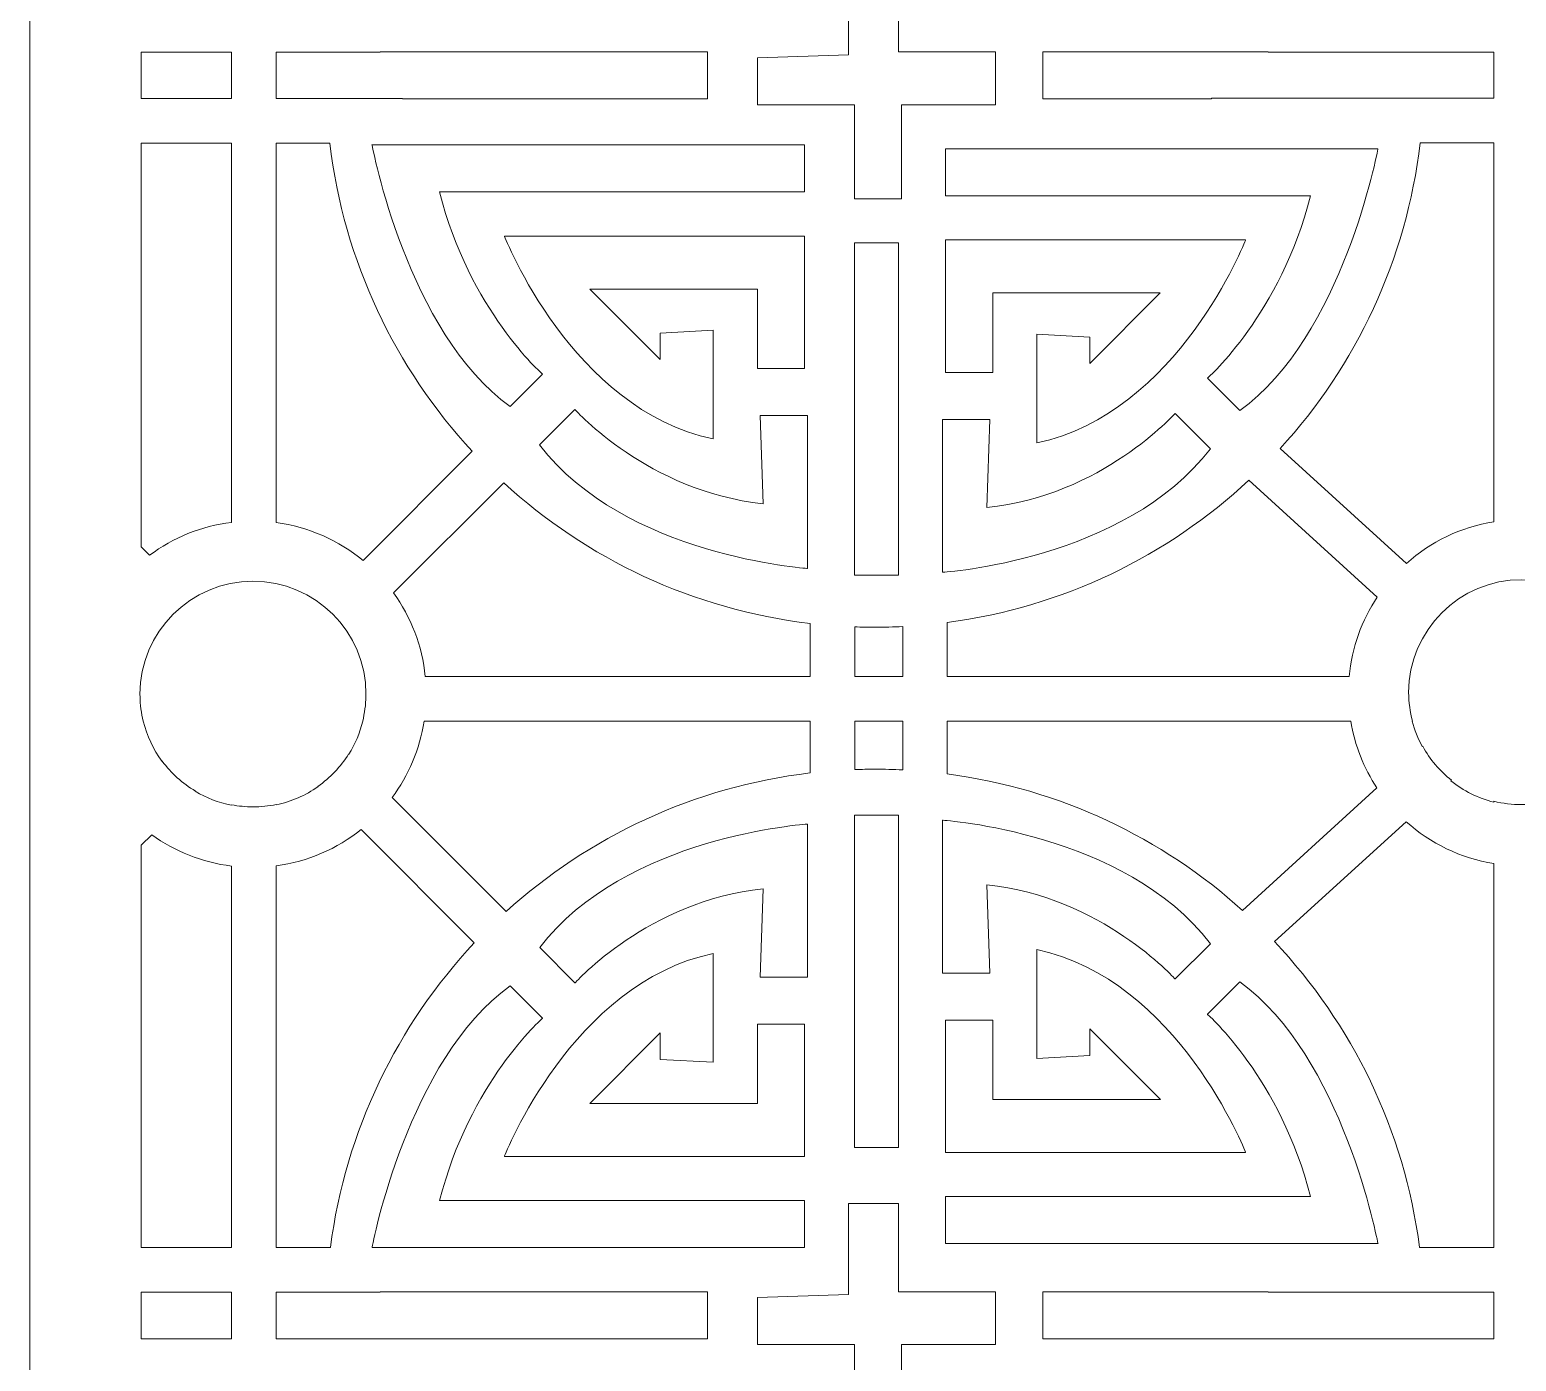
# Model space of a CAD drawing. Header units: centimetres. Extents: x -9.8 to 9.8, y -11.2 to 9.5.
# Drawn here: x -9.779 to -5.159, y -1.012 to 3.127 of the extents above; entities that cross this region are included whole.
import ezdxf

# ---------------------------------------------------------------- set-up
doc = ezdxf.new("R2010")
doc.units = ezdxf.units.CM
doc.header["$MEASUREMENT"] = 0
doc.layers.add('layer 1', color=7, linetype='Continuous')

msp = doc.modelspace()

# ---------------------------------------------------------------- linework, layer by layer
at = {"layer": 'layer 1', "color": 177, "lineweight": 9}
for points, knots in [([(-9.77912, 9.45925), (-9.77912, 9.45925), (-0.53922, 9.45925), (-0.53922, 9.45925), (-0.53922, 9.45925), (-0.53922, 9.45925), (-0.53922, -11.21502), (-0.53922, -11.21502), (-0.53922, -11.21502), (-0.53922, -11.21502), (-9.77912, -11.21502), (-9.77912, -11.21502), (-9.77912, -11.21502), (-9.77912, -11.21502), (-9.77912, 9.45925), (-9.77912, 9.45925)], [0, 0, 0, 0, 0.2, 0.2, 0.2, 0.2, 0.4, 0.4, 0.4, 0.4, 0.6, 0.6, 0.6, 0.6, 1, 1, 1, 1]), ([(-7.06988, 2.60166), (-7.06988, 2.60166), (-7.21612, 2.60166), (-7.21612, 2.60166), (-7.21612, 2.60166), (-7.21612, 2.60166), (-7.21612, 2.89421), (-7.21612, 2.89421), (-7.21612, 2.89421), (-7.21612, 2.89421), (-7.51778, 2.89421), (-7.51778, 2.89421), (-7.51778, 2.89421), (-7.51778, 2.89421), (-7.51778, 3.04045), (-7.51778, 3.04045), (-7.51778, 3.04045), (-7.51778, 3.04045), (-7.23441, 3.04962), (-7.23441, 3.04962), (-7.23441, 3.04962), (-7.23441, 3.04962), (-7.23441, 3.33302), (-7.23441, 3.33302), (-7.23441, 3.33302), (-7.23441, 3.33302), (-7.079, 3.33302), (-7.079, 3.33302), (-7.079, 3.33302), (-7.079, 3.33302), (-7.079, 3.05878), (-7.079, 3.05878), (-7.079, 3.05878), (-7.079, 3.05878), (-6.77734, 3.05878), (-6.77734, 3.05878), (-6.77734, 3.05878), (-6.77734, 3.05878), (-6.77734, 2.89421), (-6.77734, 2.89421), (-6.77734, 2.89421), (-6.77734, 2.89421), (-7.06988, 2.89421), (-7.06988, 2.89421), (-7.06988, 2.89421), (-7.06988, 2.89421), (-7.06988, 2.60166), (-7.06988, 2.60166)], [0, 0, 0, 0, 0.0769231, 0.0769231, 0.0769231, 0.0769231, 0.1538462, 0.1538462, 0.1538462, 0.1538462, 0.2307692, 0.2307692, 0.2307692, 0.2307692, 0.3076923, 0.3076923, 0.3076923, 0.3076923, 0.3846154, 0.3846154, 0.3846154, 0.3846154, 0.4615385, 0.4615385, 0.4615385, 0.4615385, 0.5384615, 0.5384615, 0.5384615, 0.5384615, 0.6153846, 0.6153846, 0.6153846, 0.6153846, 0.6923077, 0.6923077, 0.6923077, 0.6923077, 0.7692308, 0.7692308, 0.7692308, 0.7692308, 0.8461538, 0.8461538, 0.8461538, 0.8461538, 1, 1, 1, 1]), ([(-9.15184, 2.91317), (-9.15184, 2.91317), (-9.15184, 3.05756), (-9.15184, 3.05756), (-9.15184, 3.05756), (-9.15184, 3.05756), (-9.43263, 3.05756), (-9.43263, 3.05756), (-9.43263, 3.05756), (-9.43263, 3.05756), (-9.43263, 2.91317), (-9.43263, 2.91317), (-9.43263, 2.91317), (-9.43263, 2.91317), (-9.15184, 2.91317), (-9.15184, 2.91317)], [0, 0, 0, 0, 0.2, 0.2, 0.2, 0.2, 0.4, 0.4, 0.4, 0.4, 0.6, 0.6, 0.6, 0.6, 1, 1, 1, 1]), ([(-9.01325, 3.05756), (-9.01325, 3.05756), (-9.01325, 2.91317), (-9.01325, 2.91317), (-9.01325, 2.91317), (-9.01325, 2.91317), (-8.62054, 2.91317), (-8.62054, 2.91317), (-8.62054, 2.91317), (-8.62054, 2.91317), (-8.62054, 2.91247), (-8.62054, 2.91247), (-8.62054, 2.91247), (-8.62054, 2.91247), (-7.6732, 2.91247), (-7.6732, 2.91247), (-7.6732, 2.91247), (-7.6732, 2.91247), (-7.6732, 3.05878), (-7.6732, 3.05878), (-7.6732, 3.05878), (-7.6732, 3.05878), (-8.68954, 3.05878), (-8.68954, 3.05878), (-8.68954, 3.05878), (-8.68954, 3.05878), (-8.68954, 3.05756), (-8.68954, 3.05756), (-8.68954, 3.05756), (-8.68954, 3.05756), (-9.01325, 3.05756), (-9.01325, 3.05756)], [0, 0, 0, 0, 0.1111111, 0.1111111, 0.1111111, 0.1111111, 0.2222222, 0.2222222, 0.2222222, 0.2222222, 0.3333333, 0.3333333, 0.3333333, 0.3333333, 0.4444444, 0.4444444, 0.4444444, 0.4444444, 0.5555556, 0.5555556, 0.5555556, 0.5555556, 0.6666667, 0.6666667, 0.6666667, 0.6666667, 0.7777778, 0.7777778, 0.7777778, 0.7777778, 1, 1, 1, 1]), ([(-5.22847, 2.91432), (-5.22847, 2.91432), (-5.22847, 3.05756), (-5.22847, 3.05756), (-5.22847, 3.05756), (-5.22847, 3.05756), (-5.93068, 3.05756), (-5.93068, 3.05756), (-5.93068, 3.05756), (-5.93068, 3.05756), (-5.93068, 3.05878), (-5.93068, 3.05878), (-5.93068, 3.05878), (-5.93068, 3.05878), (-6.63105, 3.05878), (-6.63105, 3.05878), (-6.63105, 3.05878), (-6.63105, 3.05878), (-6.63105, 2.91247), (-6.63105, 2.91247), (-6.63105, 2.91247), (-6.63105, 2.91247), (-6.10641, 2.91247), (-6.10641, 2.91247), (-6.10641, 2.91247), (-6.10641, 2.91247), (-6.10641, 2.91432), (-6.10641, 2.91432), (-6.10641, 2.91432), (-6.10641, 2.91432), (-5.22847, 2.91432), (-5.22847, 2.91432)], [0, 0, 0, 0, 0.1111111, 0.1111111, 0.1111111, 0.1111111, 0.2222222, 0.2222222, 0.2222222, 0.2222222, 0.3333333, 0.3333333, 0.3333333, 0.3333333, 0.4444444, 0.4444444, 0.4444444, 0.4444444, 0.5555556, 0.5555556, 0.5555556, 0.5555556, 0.6666667, 0.6666667, 0.6666667, 0.6666667, 0.7777778, 0.7777778, 0.7777778, 0.7777778, 1, 1, 1, 1]), ([(-9.40638, 1.49386), (-9.33352, 1.54809), (-9.24648, 1.58433), (-9.15184, 1.59601), (-9.15184, 1.59601), (-9.15184, 1.59601), (-9.15184, 2.77457), (-9.15184, 2.77457), (-9.15184, 2.77457), (-9.15184, 2.77457), (-9.43263, 2.77457), (-9.43263, 2.77457), (-9.43263, 2.77457), (-9.43263, 2.77457), (-9.43263, 1.5201), (-9.43263, 1.5201), (-9.43263, 1.5201), (-9.43263, 1.5201), (-9.40638, 1.49386), (-9.40638, 1.49386)], [0, 0, 0, 0, 0.1666667, 0.1666667, 0.1666667, 0.1666667, 0.3333333, 0.3333333, 0.3333333, 0.3333333, 0.5, 0.5, 0.5, 0.5, 0.6666667, 0.6666667, 0.6666667, 0.6666667, 1, 1, 1, 1]), ([(-9.01325, 1.5953), (-8.91155, 1.58169), (-8.81881, 1.53972), (-8.74331, 1.47754), (-8.74331, 1.47754), (-8.74331, 1.47754), (-8.40386, 1.817), (-8.40386, 1.817), (-8.40386, 1.817), (-8.64275, 2.07495), (-8.80294, 2.40686), (-8.8463, 2.77457), (-8.8463, 2.77457), (-8.8463, 2.77457), (-9.01325, 2.77457), (-9.01325, 2.77457), (-9.01325, 2.77457), (-9.01325, 2.77457), (-9.01325, 1.5953), (-9.01325, 1.5953)], [0, 0, 0, 0, 0.1666667, 0.1666667, 0.1666667, 0.1666667, 0.3333333, 0.3333333, 0.3333333, 0.3333333, 0.5, 0.5, 0.5, 0.5, 0.6666667, 0.6666667, 0.6666667, 0.6666667, 1, 1, 1, 1]), ([(-5.50059, 1.46847), (-5.4257, 1.53526), (-5.33202, 1.58143), (-5.22847, 1.59807), (-5.22847, 1.59807), (-5.22847, 1.59807), (-5.22847, 2.77572), (-5.22847, 2.77572), (-5.22847, 2.77572), (-5.22847, 2.77572), (-5.45781, 2.77572), (-5.45781, 2.77572), (-5.45781, 2.77572), (-5.50048, 2.41166), (-5.6577, 2.08264), (-5.89245, 1.82569), (-5.89245, 1.82569), (-5.89245, 1.82569), (-5.50059, 1.46847), (-5.50059, 1.46847)], [0, 0, 0, 0, 0.1666667, 0.1666667, 0.1666667, 0.1666667, 0.3333333, 0.3333333, 0.3333333, 0.3333333, 0.5, 0.5, 0.5, 0.5, 0.6666667, 0.6666667, 0.6666667, 0.6666667, 1, 1, 1, 1]), ([(-8.7154, 2.76927), (-8.7154, 2.76927), (-7.3716, 2.76927), (-7.3716, 2.76927), (-7.3716, 2.76927), (-7.3716, 2.76927), (-7.3716, 2.62304), (-7.3716, 2.62304), (-7.3716, 2.62304), (-7.3716, 2.62304), (-8.50516, 2.62304), (-8.50516, 2.62304), (-8.50516, 2.62304), (-8.4137, 2.25735), (-8.18518, 2.05625), (-8.18518, 2.05625), (-8.18518, 2.05625), (-8.18518, 2.05625), (-8.28573, 1.95567), (-8.28573, 1.95567), (-8.28573, 1.95567), (-8.60567, 2.18423), (-8.7154, 2.76927), (-8.7154, 2.76927)], [0, 0, 0, 0, 0.1428571, 0.1428571, 0.1428571, 0.1428571, 0.2857143, 0.2857143, 0.2857143, 0.2857143, 0.4285714, 0.4285714, 0.4285714, 0.4285714, 0.5714286, 0.5714286, 0.5714286, 0.5714286, 0.7142857, 0.7142857, 0.7142857, 0.7142857, 1, 1, 1, 1]), ([(-6.01853, 1.94345), (-6.01853, 1.94345), (-6.1191, 2.04398), (-6.1191, 2.04398), (-6.1191, 2.04398), (-6.1191, 2.04398), (-5.89058, 2.24513), (-5.79915, 2.61077), (-5.79915, 2.61077), (-5.79915, 2.61077), (-6.93275, 2.61077), (-6.93275, 2.61077), (-6.93275, 2.61077), (-6.93275, 2.61077), (-6.93275, 2.75709), (-6.93275, 2.75709), (-6.93275, 2.75709), (-6.93275, 2.75709), (-5.58892, 2.75709), (-5.58892, 2.75709), (-5.58892, 2.75709), (-5.58892, 2.75709), (-5.69861, 2.17199), (-6.01853, 1.94345)], [0, 0, 0, 0, 0.1428571, 0.1428571, 0.1428571, 0.1428571, 0.2857143, 0.2857143, 0.2857143, 0.2857143, 0.4285714, 0.4285714, 0.4285714, 0.4285714, 0.5714286, 0.5714286, 0.5714286, 0.5714286, 0.7142857, 0.7142857, 0.7142857, 0.7142857, 1, 1, 1, 1]), ([(-8.03891, 2.32134), (-8.03891, 2.32134), (-7.81954, 2.10193), (-7.81954, 2.10193), (-7.81954, 2.10193), (-7.81954, 2.10193), (-7.81954, 2.18423), (-7.81954, 2.18423), (-7.81954, 2.18423), (-7.81954, 2.18423), (-7.65496, 2.19333), (-7.65496, 2.19333), (-7.65496, 2.19333), (-7.65496, 2.19333), (-7.65496, 1.8551), (-7.65496, 1.8551), (-7.65496, 1.8551), (-8.09375, 1.94654), (-8.30402, 2.48591), (-8.30402, 2.48591), (-8.30402, 2.48591), (-8.30402, 2.48591), (-7.3716, 2.48591), (-7.3716, 2.48591), (-7.3716, 2.48591), (-7.3716, 2.48591), (-7.3716, 2.07451), (-7.3716, 2.07451), (-7.3716, 2.07451), (-7.3716, 2.07451), (-7.51781, 2.07451), (-7.51781, 2.07451), (-7.51781, 2.07451), (-7.51781, 2.07451), (-7.51781, 2.32134), (-7.51781, 2.32134), (-7.51781, 2.32134), (-7.51781, 2.32134), (-8.03891, 2.32134), (-8.03891, 2.32134)], [0, 0, 0, 0, 0.0909091, 0.0909091, 0.0909091, 0.0909091, 0.1818182, 0.1818182, 0.1818182, 0.1818182, 0.2727273, 0.2727273, 0.2727273, 0.2727273, 0.3636364, 0.3636364, 0.3636364, 0.3636364, 0.4545455, 0.4545455, 0.4545455, 0.4545455, 0.5454545, 0.5454545, 0.5454545, 0.5454545, 0.6363636, 0.6363636, 0.6363636, 0.6363636, 0.7272727, 0.7272727, 0.7272727, 0.7272727, 0.8181818, 0.8181818, 0.8181818, 0.8181818, 1, 1, 1, 1]), ([(-7.079, 1.4315), (-7.079, 1.4315), (-7.21612, 1.4315), (-7.21612, 1.4315), (-7.21612, 1.4315), (-7.21612, 1.4315), (-7.21612, 2.46456), (-7.21612, 2.46456), (-7.21612, 2.46456), (-7.21612, 2.46456), (-7.079, 2.46456), (-7.079, 2.46456), (-7.079, 2.46456), (-7.079, 2.46456), (-7.079, 1.4315), (-7.079, 1.4315)], [0, 0, 0, 0, 0.2, 0.2, 0.2, 0.2, 0.4, 0.4, 0.4, 0.4, 0.6, 0.6, 0.6, 0.6, 1, 1, 1, 1]), ([(-6.26538, 2.30914), (-6.26538, 2.30914), (-6.78645, 2.30914), (-6.78645, 2.30914), (-6.78645, 2.30914), (-6.78645, 2.30914), (-6.78645, 2.06231), (-6.78645, 2.06231), (-6.78645, 2.06231), (-6.78645, 2.06231), (-6.93275, 2.06231), (-6.93275, 2.06231), (-6.93275, 2.06231), (-6.93275, 2.06231), (-6.93275, 2.47371), (-6.93275, 2.47371), (-6.93275, 2.47371), (-6.93275, 2.47371), (-6.00024, 2.47371), (-6.00024, 2.47371), (-6.00024, 2.47371), (-6.00024, 2.47371), (-6.21053, 1.93431), (-6.64935, 1.8429), (-6.64935, 1.8429), (-6.64935, 1.8429), (-6.64935, 2.18113), (-6.64935, 2.18113), (-6.64935, 2.18113), (-6.64935, 2.18113), (-6.48479, 2.17199), (-6.48479, 2.17199), (-6.48479, 2.17199), (-6.48479, 2.17199), (-6.48479, 2.08975), (-6.48479, 2.08975), (-6.48479, 2.08975), (-6.48479, 2.08975), (-6.26538, 2.30914), (-6.26538, 2.30914)], [0, 0, 0, 0, 0.0909091, 0.0909091, 0.0909091, 0.0909091, 0.1818182, 0.1818182, 0.1818182, 0.1818182, 0.2727273, 0.2727273, 0.2727273, 0.2727273, 0.3636364, 0.3636364, 0.3636364, 0.3636364, 0.4545455, 0.4545455, 0.4545455, 0.4545455, 0.5454545, 0.5454545, 0.5454545, 0.5454545, 0.6363636, 0.6363636, 0.6363636, 0.6363636, 0.7272727, 0.7272727, 0.7272727, 0.7272727, 0.8181818, 0.8181818, 0.8181818, 0.8181818, 1, 1, 1, 1]), ([(-7.36242, 1.45286), (-7.36242, 1.45286), (-7.92919, 1.48946), (-8.19433, 1.83684), (-8.19433, 1.83684), (-8.19433, 1.83684), (-8.08464, 1.94654), (-8.08464, 1.94654), (-8.08464, 1.94654), (-8.08464, 1.94654), (-7.85608, 1.69056), (-7.49954, 1.65402), (-7.49954, 1.65402), (-7.49954, 1.65402), (-7.50865, 1.92823), (-7.50865, 1.92823), (-7.50865, 1.92823), (-7.50865, 1.92823), (-7.36242, 1.92823), (-7.36242, 1.92823), (-7.36242, 1.92823), (-7.36242, 1.92823), (-7.36242, 1.45286), (-7.36242, 1.45286)], [0, 0, 0, 0, 0.1428571, 0.1428571, 0.1428571, 0.1428571, 0.2857143, 0.2857143, 0.2857143, 0.2857143, 0.4285714, 0.4285714, 0.4285714, 0.4285714, 0.5714286, 0.5714286, 0.5714286, 0.5714286, 0.7142857, 0.7142857, 0.7142857, 0.7142857, 1, 1, 1, 1]), ([(-6.94187, 1.44068), (-6.94187, 1.44068), (-6.94187, 1.91604), (-6.94187, 1.91604), (-6.94187, 1.91604), (-6.94187, 1.91604), (-6.79558, 1.91604), (-6.79558, 1.91604), (-6.79558, 1.91604), (-6.79558, 1.91604), (-6.80474, 1.64177), (-6.80474, 1.64177), (-6.80474, 1.64177), (-6.44824, 1.67833), (-6.21971, 1.93431), (-6.21971, 1.93431), (-6.21971, 1.93431), (-6.21971, 1.93431), (-6.10996, 1.82464), (-6.10996, 1.82464), (-6.10996, 1.82464), (-6.37509, 1.47724), (-6.94187, 1.44068), (-6.94187, 1.44068)], [0, 0, 0, 0, 0.1428571, 0.1428571, 0.1428571, 0.1428571, 0.2857143, 0.2857143, 0.2857143, 0.2857143, 0.4285714, 0.4285714, 0.4285714, 0.4285714, 0.5714286, 0.5714286, 0.5714286, 0.5714286, 0.7142857, 0.7142857, 0.7142857, 0.7142857, 1, 1, 1, 1]), ([(-8.64844, 1.37641), (-8.59466, 1.30189), (-8.55945, 1.21308), (-8.54967, 1.11676), (-8.54967, 1.11676), (-8.54967, 1.11676), (-7.35362, 1.11676), (-7.35362, 1.11676), (-7.35362, 1.11676), (-7.35362, 1.11676), (-7.35362, 1.28171), (-7.35362, 1.28171), (-7.35362, 1.28171), (-7.71877, 1.32468), (-8.04855, 1.48299), (-8.30566, 1.71918), (-8.30566, 1.71918), (-8.30566, 1.71918), (-8.64844, 1.37641), (-8.64844, 1.37641)], [0, 0, 0, 0, 0.1666667, 0.1666667, 0.1666667, 0.1666667, 0.3333333, 0.3333333, 0.3333333, 0.3333333, 0.5, 0.5, 0.5, 0.5, 0.6666667, 0.6666667, 0.6666667, 0.6666667, 1, 1, 1, 1]), ([(-5.67848, 1.11676), (-5.67009, 1.20748), (-5.63918, 1.29166), (-5.59141, 1.3637), (-5.59141, 1.3637), (-5.59141, 1.3637), (-5.99008, 1.72713), (-5.99008, 1.72713), (-5.99008, 1.72713), (-6.24299, 1.49166), (-6.56749, 1.33208), (-6.92742, 1.28471), (-6.92742, 1.28471), (-6.92742, 1.28471), (-6.92742, 1.11676), (-6.92742, 1.11676), (-6.92742, 1.11676), (-6.92742, 1.11676), (-5.67848, 1.11676), (-5.67848, 1.11676)], [0, 0, 0, 0, 0.1666667, 0.1666667, 0.1666667, 0.1666667, 0.3333333, 0.3333333, 0.3333333, 0.3333333, 0.5, 0.5, 0.5, 0.5, 0.6666667, 0.6666667, 0.6666667, 0.6666667, 1, 1, 1, 1]), ([(-9.08526, 1.41293), (-8.89139, 1.41293), (-8.73417, 1.25576), (-8.73406, 1.06192), (-8.73406, 1.06192), (-8.73406, 1.06192), (-8.73407, 1.06141), (-8.73407, 1.06141), (-8.73407, 1.06141), (-8.73407, 1.05942), (-8.73411, 1.05744), (-8.73414, 1.05546), (-8.73414, 1.05546), (-8.7347, 1.02886), (-8.73822, 1.003), (-8.74438, 0.97817), (-8.74438, 0.97817), (-8.74438, 0.97817), (-8.7441, 0.97817), (-8.7441, 0.97817), (-8.7441, 0.97817), (-8.75313, 0.9412), (-8.768, 0.90652), (-8.7877, 0.87517), (-8.7877, 0.87517), (-8.7877, 0.87517), (-8.78814, 0.87561), (-8.78814, 0.87561), (-8.78814, 0.87561), (-8.81306, 0.83614), (-8.84563, 0.80199), (-8.88376, 0.77523), (-8.88376, 0.77523), (-8.88376, 0.77523), (-8.88309, 0.77456), (-8.88309, 0.77456), (-8.88309, 0.77456), (-8.92151, 0.74746), (-8.96561, 0.72787), (-9.01325, 0.71794), (-9.01325, 0.71794), (-9.01325, 0.71794), (-9.01325, 0.71907), (-9.01325, 0.71907), (-9.01325, 0.71907), (-9.03649, 0.71422), (-9.06058, 0.71166), (-9.08526, 0.71166), (-9.08526, 0.71166), (-9.10803, 0.71166), (-9.13028, 0.71386), (-9.15184, 0.718), (-9.15184, 0.718), (-9.15184, 0.718), (-9.15184, 0.71686), (-9.15184, 0.71686), (-9.15184, 0.71686), (-9.19245, 0.72466), (-9.23058, 0.73944), (-9.26492, 0.75993), (-9.26492, 0.75993), (-9.26492, 0.75993), (-9.2642, 0.76065), (-9.2642, 0.76065), (-9.2642, 0.76065), (-9.30443, 0.78451), (-9.33949, 0.81618), (-9.36729, 0.85357), (-9.36729, 0.85357), (-9.36729, 0.85357), (-9.36776, 0.85309), (-9.36776, 0.85309), (-9.36776, 0.85309), (-9.39501, 0.88993), (-9.41523, 0.93228), (-9.42643, 0.97817), (-9.42643, 0.97817), (-9.42643, 0.97817), (-9.42616, 0.97817), (-9.42616, 0.97817), (-9.42616, 0.97817), (-9.43229, 1.00293), (-9.43582, 1.02872), (-9.43638, 1.05525), (-9.43638, 1.05525), (-9.43642, 1.05738), (-9.43646, 1.05951), (-9.43646, 1.06165), (-9.43646, 1.06165), (-9.43646, 1.06165), (-9.43646, 1.0618), (-9.43646, 1.0618), (-9.43646, 1.0618), (-9.43642, 1.2557), (-9.27917, 1.41293), (-9.08526, 1.41293)], [0, 0, 0, 0, 0.04, 0.04, 0.04, 0.04, 0.08, 0.08, 0.08, 0.08, 0.12, 0.12, 0.12, 0.12, 0.16, 0.16, 0.16, 0.16, 0.2, 0.2, 0.2, 0.2, 0.24, 0.24, 0.24, 0.24, 0.28, 0.28, 0.28, 0.28, 0.32, 0.32, 0.32, 0.32, 0.36, 0.36, 0.36, 0.36, 0.4, 0.4, 0.4, 0.4, 0.44, 0.44, 0.44, 0.44, 0.48, 0.48, 0.48, 0.48, 0.52, 0.52, 0.52, 0.52, 0.56, 0.56, 0.56, 0.56, 0.6, 0.6, 0.6, 0.6, 0.64, 0.64, 0.64, 0.64, 0.68, 0.68, 0.68, 0.68, 0.72, 0.72, 0.72, 0.72, 0.76, 0.76, 0.76, 0.76, 0.8, 0.8, 0.8, 0.8, 0.84, 0.84, 0.84, 0.84, 0.88, 0.88, 0.88, 0.88, 0.92, 0.92, 0.92, 0.92, 1, 1, 1, 1]), ([(-5.14245, 1.41776), (-4.94876, 1.41776), (-4.79165, 1.26089), (-4.79126, 1.06729), (-4.79126, 1.06729), (-4.79146, 1.03648), (-4.79565, 1.00661), (-4.80331, 0.97817), (-4.80331, 0.97817), (-4.80331, 0.97817), (-4.80248, 0.97817), (-4.80248, 0.97817), (-4.80248, 0.97817), (-4.81221, 0.9407), (-4.82796, 0.90566), (-4.84865, 0.87415), (-4.84865, 0.87415), (-4.84865, 0.87415), (-4.8499, 0.87529), (-4.8499, 0.87529), (-4.8499, 0.87529), (-4.87576, 0.83644), (-4.90916, 0.80303), (-4.94799, 0.77715), (-4.94799, 0.77715), (-4.94799, 0.77715), (-4.94605, 0.77538), (-4.94605, 0.77538), (-4.94605, 0.77538), (-4.98835, 0.7468), (-5.0372, 0.72719), (-5.08987, 0.71928), (-5.08987, 0.71928), (-5.08987, 0.71928), (-5.08987, 0.72233), (-5.08987, 0.72233), (-5.08987, 0.72233), (-5.10703, 0.71976), (-5.12458, 0.71841), (-5.14245, 0.71841), (-5.14245, 0.71841), (-5.17213, 0.71841), (-5.20095, 0.72211), (-5.22847, 0.72905), (-5.22847, 0.72905), (-5.22847, 0.72905), (-5.22847, 0.726), (-5.22847, 0.726), (-5.22847, 0.726), (-5.27807, 0.7385), (-5.32347, 0.76154), (-5.36216, 0.79261), (-5.36216, 0.79261), (-5.36216, 0.79261), (-5.36039, 0.79423), (-5.36039, 0.79423), (-5.36039, 0.79423), (-5.39683, 0.82311), (-5.42741, 0.85908), (-5.45004, 0.90005), (-5.45004, 0.90005), (-5.45004, 0.90005), (-5.45117, 0.89902), (-5.45117, 0.89902), (-5.45117, 0.89902), (-5.46463, 0.92375), (-5.47519, 0.95029), (-5.48242, 0.97817), (-5.48242, 0.97817), (-5.48242, 0.97817), (-5.4816, 0.97817), (-5.4816, 0.97817), (-5.4816, 0.97817), (-5.48924, 1.00658), (-5.49343, 1.03641), (-5.49364, 1.06718), (-5.49364, 1.06718), (-5.4933, 1.26083), (-5.33617, 1.41776), (-5.14245, 1.41776)], [0, 0, 0, 0, 0.047619, 0.047619, 0.047619, 0.047619, 0.0952381, 0.0952381, 0.0952381, 0.0952381, 0.1428571, 0.1428571, 0.1428571, 0.1428571, 0.1904762, 0.1904762, 0.1904762, 0.1904762, 0.2380952, 0.2380952, 0.2380952, 0.2380952, 0.2857143, 0.2857143, 0.2857143, 0.2857143, 0.3333333, 0.3333333, 0.3333333, 0.3333333, 0.3809524, 0.3809524, 0.3809524, 0.3809524, 0.4285714, 0.4285714, 0.4285714, 0.4285714, 0.4761905, 0.4761905, 0.4761905, 0.4761905, 0.5238095, 0.5238095, 0.5238095, 0.5238095, 0.5714286, 0.5714286, 0.5714286, 0.5714286, 0.6190476, 0.6190476, 0.6190476, 0.6190476, 0.6666667, 0.6666667, 0.6666667, 0.6666667, 0.7142857, 0.7142857, 0.7142857, 0.7142857, 0.7619048, 0.7619048, 0.7619048, 0.7619048, 0.8095238, 0.8095238, 0.8095238, 0.8095238, 0.8571429, 0.8571429, 0.8571429, 0.8571429, 0.9047619, 0.9047619, 0.9047619, 0.9047619, 1, 1, 1, 1]), ([(-7.21503, 1.11676), (-7.21503, 1.11676), (-7.06602, 1.11676), (-7.06602, 1.11676), (-7.06602, 1.11676), (-7.06602, 1.11676), (-7.06602, 1.27211), (-7.06602, 1.27211), (-7.06602, 1.27211), (-7.09454, 1.27069), (-7.12324, 1.26993), (-7.15212, 1.26993), (-7.15212, 1.26993), (-7.17319, 1.26993), (-7.19414, 1.27043), (-7.21503, 1.27118), (-7.21503, 1.27118), (-7.21503, 1.27118), (-7.21503, 1.11676), (-7.21503, 1.11676)], [0, 0, 0, 0, 0.1666667, 0.1666667, 0.1666667, 0.1666667, 0.3333333, 0.3333333, 0.3333333, 0.3333333, 0.5, 0.5, 0.5, 0.5, 0.6666667, 0.6666667, 0.6666667, 0.6666667, 1, 1, 1, 1]), ([(-8.55335, 0.97817), (-8.56709, 0.8901), (-8.60216, 0.80909), (-8.65314, 0.74061), (-8.65314, 0.74061), (-8.65314, 0.74061), (-8.29858, 0.38606), (-8.29858, 0.38606), (-8.29858, 0.38606), (-8.04246, 0.61857), (-7.71538, 0.77433), (-7.35362, 0.81688), (-7.35362, 0.81688), (-7.35362, 0.81688), (-7.35362, 0.97817), (-7.35362, 0.97817), (-7.35362, 0.97817), (-7.35362, 0.97817), (-8.55335, 0.97817), (-8.55335, 0.97817)], [0, 0, 0, 0, 0.1666667, 0.1666667, 0.1666667, 0.1666667, 0.3333333, 0.3333333, 0.3333333, 0.3333333, 0.5, 0.5, 0.5, 0.5, 0.6666667, 0.6666667, 0.6666667, 0.6666667, 1, 1, 1, 1]), ([(-7.06602, 0.97817), (-7.06602, 0.97817), (-7.21503, 0.97817), (-7.21503, 0.97817), (-7.21503, 0.97817), (-7.21503, 0.97817), (-7.21503, 0.82741), (-7.21503, 0.82741), (-7.21503, 0.82741), (-7.19414, 0.82817), (-7.17319, 0.82867), (-7.15212, 0.82867), (-7.15212, 0.82867), (-7.12324, 0.82867), (-7.09455, 0.8279), (-7.06602, 0.82648), (-7.06602, 0.82648), (-7.06602, 0.82648), (-7.06602, 0.97817), (-7.06602, 0.97817)], [0, 0, 0, 0, 0.1666667, 0.1666667, 0.1666667, 0.1666667, 0.3333333, 0.3333333, 0.3333333, 0.3333333, 0.5, 0.5, 0.5, 0.5, 0.6666667, 0.6666667, 0.6666667, 0.6666667, 1, 1, 1, 1]), ([(-5.59213, 0.77052), (-5.63274, 0.83208), (-5.66105, 0.90245), (-5.67356, 0.97817), (-5.67356, 0.97817), (-5.67356, 0.97817), (-6.92742, 0.97817), (-6.92742, 0.97817), (-6.92742, 0.97817), (-6.92742, 0.97817), (-6.92742, 0.8139), (-6.92742, 0.8139), (-6.92742, 0.8139), (-6.57684, 0.76777), (-6.25985, 0.61517), (-6.00987, 0.3897), (-6.00987, 0.3897), (-6.00987, 0.3897), (-5.59213, 0.77052), (-5.59213, 0.77052)], [0, 0, 0, 0, 0.1666667, 0.1666667, 0.1666667, 0.1666667, 0.3333333, 0.3333333, 0.3333333, 0.3333333, 0.5, 0.5, 0.5, 0.5, 0.6666667, 0.6666667, 0.6666667, 0.6666667, 1, 1, 1, 1]), ([(-7.36242, 0.65794), (-7.36242, 0.65794), (-7.36242, 0.18254), (-7.36242, 0.18254), (-7.36242, 0.18254), (-7.36242, 0.18254), (-7.50863, 0.18254), (-7.50863, 0.18254), (-7.50863, 0.18254), (-7.50863, 0.18254), (-7.49952, 0.45679), (-7.49952, 0.45679), (-7.49952, 0.45679), (-7.85602, 0.42026), (-8.08458, 0.16426), (-8.08458, 0.16426), (-8.08458, 0.16426), (-8.08458, 0.16426), (-8.1943, 0.27398), (-8.1943, 0.27398), (-8.1943, 0.27398), (-7.92919, 0.62137), (-7.36242, 0.65794), (-7.36242, 0.65794)], [0, 0, 0, 0, 0.1428571, 0.1428571, 0.1428571, 0.1428571, 0.2857143, 0.2857143, 0.2857143, 0.2857143, 0.4285714, 0.4285714, 0.4285714, 0.4285714, 0.5714286, 0.5714286, 0.5714286, 0.5714286, 0.7142857, 0.7142857, 0.7142857, 0.7142857, 1, 1, 1, 1]), ([(-7.21612, 0.68535), (-7.21612, 0.68535), (-7.079, 0.68535), (-7.079, 0.68535), (-7.079, 0.68535), (-7.079, 0.68535), (-7.079, -0.34763), (-7.079, -0.34763), (-7.079, -0.34763), (-7.079, -0.34763), (-7.21612, -0.34763), (-7.21612, -0.34763), (-7.21612, -0.34763), (-7.21612, -0.34763), (-7.21612, 0.68535), (-7.21612, 0.68535)], [0, 0, 0, 0, 0.2, 0.2, 0.2, 0.2, 0.4, 0.4, 0.4, 0.4, 0.6, 0.6, 0.6, 0.6, 1, 1, 1, 1]), ([(-6.94187, 0.67012), (-6.94187, 0.67012), (-6.37503, 0.63355), (-6.10993, 0.28618), (-6.10993, 0.28618), (-6.10993, 0.28618), (-6.21965, 0.17649), (-6.21965, 0.17649), (-6.21965, 0.17649), (-6.21965, 0.17649), (-6.4482, 0.43244), (-6.80467, 0.469), (-6.80467, 0.469), (-6.80467, 0.469), (-6.79558, 0.19477), (-6.79558, 0.19477), (-6.79558, 0.19477), (-6.79558, 0.19477), (-6.94187, 0.19477), (-6.94187, 0.19477), (-6.94187, 0.19477), (-6.94187, 0.19477), (-6.94187, 0.67012), (-6.94187, 0.67012)], [0, 0, 0, 0, 0.1428571, 0.1428571, 0.1428571, 0.1428571, 0.2857143, 0.2857143, 0.2857143, 0.2857143, 0.4285714, 0.4285714, 0.4285714, 0.4285714, 0.5714286, 0.5714286, 0.5714286, 0.5714286, 0.7142857, 0.7142857, 0.7142857, 0.7142857, 1, 1, 1, 1]), ([(-5.22847, 0.53506), (-5.33247, 0.55177), (-5.42651, 0.59826), (-5.50157, 0.66553), (-5.50157, 0.66553), (-5.50157, 0.66553), (-5.91062, 0.29263), (-5.91062, 0.29263), (-5.91062, 0.29263), (-5.66979, 0.03723), (-5.50681, -0.2924), (-5.45979, -0.65838), (-5.45979, -0.65838), (-5.45979, -0.65838), (-5.22847, -0.65838), (-5.22847, -0.65838), (-5.22847, -0.65838), (-5.22847, -0.65838), (-5.22847, 0.53506), (-5.22847, 0.53506)], [0, 0, 0, 0, 0.1666667, 0.1666667, 0.1666667, 0.1666667, 0.3333333, 0.3333333, 0.3333333, 0.3333333, 0.5, 0.5, 0.5, 0.5, 0.6666667, 0.6666667, 0.6666667, 0.6666667, 1, 1, 1, 1]), ([(-9.15184, 0.52745), (-9.24371, 0.5388), (-9.32841, 0.57328), (-9.39994, 0.62491), (-9.39994, 0.62491), (-9.39994, 0.62491), (-9.43263, 0.59222), (-9.43263, 0.59222), (-9.43263, 0.59222), (-9.43263, 0.59222), (-9.43263, -0.65838), (-9.43263, -0.65838), (-9.43263, -0.65838), (-9.43263, -0.65838), (-9.15184, -0.65838), (-9.15184, -0.65838), (-9.15184, -0.65838), (-9.15184, -0.65838), (-9.15184, 0.52745), (-9.15184, 0.52745)], [0, 0, 0, 0, 0.1666667, 0.1666667, 0.1666667, 0.1666667, 0.3333333, 0.3333333, 0.3333333, 0.3333333, 0.5, 0.5, 0.5, 0.5, 0.6666667, 0.6666667, 0.6666667, 0.6666667, 1, 1, 1, 1]), ([(-8.74948, 0.64095), (-8.82385, 0.58153), (-8.91429, 0.5414), (-9.01325, 0.52816), (-9.01325, 0.52816), (-9.01325, 0.52816), (-9.01325, -0.65838), (-9.01325, -0.65838), (-9.01325, -0.65838), (-9.01325, -0.65838), (-8.84448, -0.65838), (-8.84448, -0.65838), (-8.84448, -0.65838), (-8.79772, -0.29425), (-8.6362, 0.03396), (-8.39736, 0.28882), (-8.39736, 0.28882), (-8.39736, 0.28882), (-8.74948, 0.64095), (-8.74948, 0.64095)], [0, 0, 0, 0, 0.1666667, 0.1666667, 0.1666667, 0.1666667, 0.3333333, 0.3333333, 0.3333333, 0.3333333, 0.5, 0.5, 0.5, 0.5, 0.6666667, 0.6666667, 0.6666667, 0.6666667, 1, 1, 1, 1]), ([(-8.03889, -0.21055), (-8.03889, -0.21055), (-7.51778, -0.21055), (-7.51778, -0.21055), (-7.51778, -0.21055), (-7.51778, -0.21055), (-7.51778, 0.03631), (-7.51778, 0.03631), (-7.51778, 0.03631), (-7.51778, 0.03631), (-7.37154, 0.03631), (-7.37154, 0.03631), (-7.37154, 0.03631), (-7.37154, 0.03631), (-7.37154, -0.37508), (-7.37154, -0.37508), (-7.37154, -0.37508), (-7.37154, -0.37508), (-8.30402, -0.37508), (-8.30402, -0.37508), (-8.30402, -0.37508), (-8.30402, -0.37508), (-8.09375, 0.16426), (-7.65493, 0.2557), (-7.65493, 0.2557), (-7.65493, 0.2557), (-7.65493, -0.08255), (-7.65493, -0.08255), (-7.65493, -0.08255), (-7.65493, -0.08255), (-7.8195, -0.0734), (-7.8195, -0.0734), (-7.8195, -0.0734), (-7.8195, -0.0734), (-7.8195, 0.00888), (-7.8195, 0.00888), (-7.8195, 0.00888), (-7.8195, 0.00888), (-8.03889, -0.21055), (-8.03889, -0.21055)], [0, 0, 0, 0, 0.0909091, 0.0909091, 0.0909091, 0.0909091, 0.1818182, 0.1818182, 0.1818182, 0.1818182, 0.2727273, 0.2727273, 0.2727273, 0.2727273, 0.3636364, 0.3636364, 0.3636364, 0.3636364, 0.4545455, 0.4545455, 0.4545455, 0.4545455, 0.5454545, 0.5454545, 0.5454545, 0.5454545, 0.6363636, 0.6363636, 0.6363636, 0.6363636, 0.7272727, 0.7272727, 0.7272727, 0.7272727, 0.8181818, 0.8181818, 0.8181818, 0.8181818, 1, 1, 1, 1]), ([(-6.26534, -0.19834), (-6.26534, -0.19834), (-6.48475, 0.02106), (-6.48475, 0.02106), (-6.48475, 0.02106), (-6.48475, 0.02106), (-6.48475, -0.06118), (-6.48475, -0.06118), (-6.48475, -0.06118), (-6.48475, -0.06118), (-6.64932, -0.07034), (-6.64932, -0.07034), (-6.64932, -0.07034), (-6.64932, -0.07034), (-6.64932, 0.26789), (-6.64932, 0.26789), (-6.64932, 0.26789), (-6.2105, 0.17649), (-6.0002, -0.36287), (-6.0002, -0.36287), (-6.0002, -0.36287), (-6.0002, -0.36287), (-6.93269, -0.36287), (-6.93269, -0.36287), (-6.93269, -0.36287), (-6.93269, -0.36287), (-6.93269, 0.04849), (-6.93269, 0.04849), (-6.93269, 0.04849), (-6.93269, 0.04849), (-6.78641, 0.04849), (-6.78641, 0.04849), (-6.78641, 0.04849), (-6.78641, 0.04849), (-6.78641, -0.19834), (-6.78641, -0.19834), (-6.78641, -0.19834), (-6.78641, -0.19834), (-6.26534, -0.19834), (-6.26534, -0.19834)], [0, 0, 0, 0, 0.0909091, 0.0909091, 0.0909091, 0.0909091, 0.1818182, 0.1818182, 0.1818182, 0.1818182, 0.2727273, 0.2727273, 0.2727273, 0.2727273, 0.3636364, 0.3636364, 0.3636364, 0.3636364, 0.4545455, 0.4545455, 0.4545455, 0.4545455, 0.5454545, 0.5454545, 0.5454545, 0.5454545, 0.6363636, 0.6363636, 0.6363636, 0.6363636, 0.7272727, 0.7272727, 0.7272727, 0.7272727, 0.8181818, 0.8181818, 0.8181818, 0.8181818, 1, 1, 1, 1]), ([(-8.71535, -0.65838), (-8.71535, -0.65838), (-8.68954, -0.65838), (-8.68954, -0.65838), (-8.68954, -0.65838), (-8.68954, -0.65838), (-8.68954, -0.6585), (-8.68954, -0.6585), (-8.68954, -0.6585), (-8.68954, -0.6585), (-7.37154, -0.6585), (-7.37154, -0.6585), (-7.37154, -0.6585), (-7.37154, -0.6585), (-7.37154, -0.51222), (-7.37154, -0.51222), (-7.37154, -0.51222), (-7.37154, -0.51222), (-8.5051, -0.51222), (-8.5051, -0.51222), (-8.5051, -0.51222), (-8.4137, -0.14655), (-8.18515, 0.05459), (-8.18515, 0.05459), (-8.18515, 0.05459), (-8.18515, 0.05459), (-8.28573, 0.15513), (-8.28573, 0.15513), (-8.28573, 0.15513), (-8.60431, -0.07246), (-8.71444, -0.65356), (-8.71535, -0.65838)], [0, 0, 0, 0, 0.1111111, 0.1111111, 0.1111111, 0.1111111, 0.2222222, 0.2222222, 0.2222222, 0.2222222, 0.3333333, 0.3333333, 0.3333333, 0.3333333, 0.4444444, 0.4444444, 0.4444444, 0.4444444, 0.5555556, 0.5555556, 0.5555556, 0.5555556, 0.6666667, 0.6666667, 0.6666667, 0.6666667, 0.7777778, 0.7777778, 0.7777778, 0.7777778, 1, 1, 1, 1]), ([(-5.58885, -0.64624), (-5.58885, -0.64624), (-6.93269, -0.64624), (-6.93269, -0.64624), (-6.93269, -0.64624), (-6.93269, -0.64624), (-6.93269, -0.50003), (-6.93269, -0.50003), (-6.93269, -0.50003), (-6.93269, -0.50003), (-5.79915, -0.50003), (-5.79915, -0.50003), (-5.79915, -0.50003), (-5.89054, -0.13438), (-6.1191, 0.06676), (-6.1191, 0.06676), (-6.1191, 0.06676), (-6.1191, 0.06676), (-6.01853, 0.16732), (-6.01853, 0.16732), (-6.01853, 0.16732), (-5.69858, -0.06118), (-5.58885, -0.64624), (-5.58885, -0.64624)], [0, 0, 0, 0, 0.1428571, 0.1428571, 0.1428571, 0.1428571, 0.2857143, 0.2857143, 0.2857143, 0.2857143, 0.4285714, 0.4285714, 0.4285714, 0.4285714, 0.5714286, 0.5714286, 0.5714286, 0.5714286, 0.7142857, 0.7142857, 0.7142857, 0.7142857, 1, 1, 1, 1]), ([(-7.06988, -1.2527), (-7.06988, -1.2527), (-7.21612, -1.2527), (-7.21612, -1.2527), (-7.21612, -1.2527), (-7.21612, -1.2527), (-7.21612, -0.96015), (-7.21612, -0.96015), (-7.21612, -0.96015), (-7.21612, -0.96015), (-7.51778, -0.96015), (-7.51778, -0.96015), (-7.51778, -0.96015), (-7.51778, -0.96015), (-7.51778, -0.81391), (-7.51778, -0.81391), (-7.51778, -0.81391), (-7.51778, -0.81391), (-7.23441, -0.80474), (-7.23441, -0.80474), (-7.23441, -0.80474), (-7.23441, -0.80474), (-7.23441, -0.52134), (-7.23441, -0.52134), (-7.23441, -0.52134), (-7.23441, -0.52134), (-7.079, -0.52134), (-7.079, -0.52134), (-7.079, -0.52134), (-7.079, -0.52134), (-7.079, -0.79558), (-7.079, -0.79558), (-7.079, -0.79558), (-7.079, -0.79558), (-6.77734, -0.79558), (-6.77734, -0.79558), (-6.77734, -0.79558), (-6.77734, -0.79558), (-6.77734, -0.96015), (-6.77734, -0.96015), (-6.77734, -0.96015), (-6.77734, -0.96015), (-7.06988, -0.96015), (-7.06988, -0.96015), (-7.06988, -0.96015), (-7.06988, -0.96015), (-7.06988, -1.2527), (-7.06988, -1.2527)], [0, 0, 0, 0, 0.0769231, 0.0769231, 0.0769231, 0.0769231, 0.1538462, 0.1538462, 0.1538462, 0.1538462, 0.2307692, 0.2307692, 0.2307692, 0.2307692, 0.3076923, 0.3076923, 0.3076923, 0.3076923, 0.3846154, 0.3846154, 0.3846154, 0.3846154, 0.4615385, 0.4615385, 0.4615385, 0.4615385, 0.5384615, 0.5384615, 0.5384615, 0.5384615, 0.6153846, 0.6153846, 0.6153846, 0.6153846, 0.6923077, 0.6923077, 0.6923077, 0.6923077, 0.7692308, 0.7692308, 0.7692308, 0.7692308, 0.8461538, 0.8461538, 0.8461538, 0.8461538, 1, 1, 1, 1]), ([(-9.15184, -0.94253), (-9.15184, -0.94253), (-9.15184, -0.79698), (-9.15184, -0.79698), (-9.15184, -0.79698), (-9.15184, -0.79698), (-9.43263, -0.79698), (-9.43263, -0.79698), (-9.43263, -0.79698), (-9.43263, -0.79698), (-9.43263, -0.94253), (-9.43263, -0.94253), (-9.43263, -0.94253), (-9.43263, -0.94253), (-9.15184, -0.94253), (-9.15184, -0.94253)], [0, 0, 0, 0, 0.2, 0.2, 0.2, 0.2, 0.4, 0.4, 0.4, 0.4, 0.6, 0.6, 0.6, 0.6, 1, 1, 1, 1]), ([(-9.01325, -0.79698), (-9.01325, -0.79698), (-9.01325, -0.94253), (-9.01325, -0.94253), (-9.01325, -0.94253), (-9.01325, -0.94253), (-8.85702, -0.94253), (-8.85702, -0.94253), (-8.85702, -0.94253), (-8.85702, -0.94253), (-8.85705, -0.94189), (-8.85705, -0.94189), (-8.85705, -0.94189), (-8.85705, -0.94189), (-7.6732, -0.94189), (-7.6732, -0.94189), (-7.6732, -0.94189), (-7.6732, -0.94189), (-7.6732, -0.79558), (-7.6732, -0.79558), (-7.6732, -0.79558), (-7.6732, -0.79558), (-8.68954, -0.79558), (-8.68954, -0.79558), (-8.68954, -0.79558), (-8.68954, -0.79558), (-8.68954, -0.79698), (-8.68954, -0.79698), (-8.68954, -0.79698), (-8.68954, -0.79698), (-9.01325, -0.79698), (-9.01325, -0.79698)], [0, 0, 0, 0, 0.1111111, 0.1111111, 0.1111111, 0.1111111, 0.2222222, 0.2222222, 0.2222222, 0.2222222, 0.3333333, 0.3333333, 0.3333333, 0.3333333, 0.4444444, 0.4444444, 0.4444444, 0.4444444, 0.5555556, 0.5555556, 0.5555556, 0.5555556, 0.6666667, 0.6666667, 0.6666667, 0.6666667, 0.7777778, 0.7777778, 0.7777778, 0.7777778, 1, 1, 1, 1]), ([(-5.22847, -0.94253), (-5.22847, -0.94253), (-5.22847, -0.79698), (-5.22847, -0.79698), (-5.22847, -0.79698), (-5.22847, -0.79698), (-5.93068, -0.79698), (-5.93068, -0.79698), (-5.93068, -0.79698), (-5.93068, -0.79698), (-5.93068, -0.79558), (-5.93068, -0.79558), (-5.93068, -0.79558), (-5.93068, -0.79558), (-6.63105, -0.79558), (-6.63105, -0.79558), (-6.63105, -0.79558), (-6.63105, -0.79558), (-6.63105, -0.94189), (-6.63105, -0.94189), (-6.63105, -0.94189), (-6.63105, -0.94189), (-5.4472, -0.94189), (-5.4472, -0.94189), (-5.4472, -0.94189), (-5.4472, -0.94189), (-5.44724, -0.94253), (-5.44724, -0.94253), (-5.44724, -0.94253), (-5.44724, -0.94253), (-5.22847, -0.94253), (-5.22847, -0.94253)], [0, 0, 0, 0, 0.1111111, 0.1111111, 0.1111111, 0.1111111, 0.2222222, 0.2222222, 0.2222222, 0.2222222, 0.3333333, 0.3333333, 0.3333333, 0.3333333, 0.4444444, 0.4444444, 0.4444444, 0.4444444, 0.5555556, 0.5555556, 0.5555556, 0.5555556, 0.6666667, 0.6666667, 0.6666667, 0.6666667, 0.7777778, 0.7777778, 0.7777778, 0.7777778, 1, 1, 1, 1])]:
    msp.add_open_spline(points, degree=3, knots=knots, dxfattribs=at)

doc.saveas('drawing.dxf')
